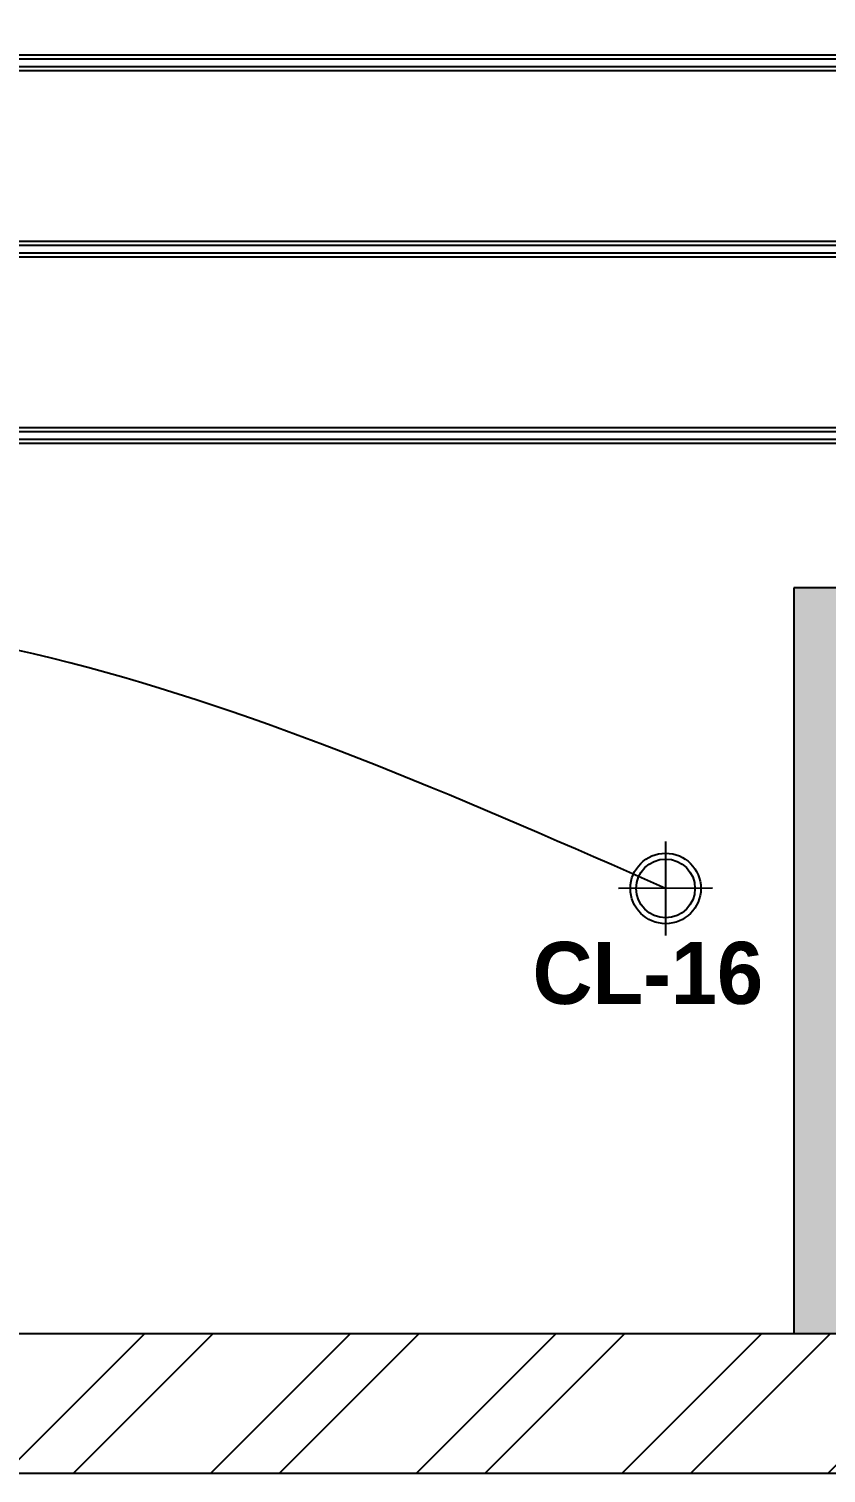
# Model space of a CAD drawing. Header units: inches. Extents: x 9636 to 21597, y -10243 to 557.
# Drawn here: x 13267.9 to 13319.2, y -3764.1 to -3671.1 of the extents above; entities that cross this region are included whole.
import ezdxf

# ---------------------------------------------------------------- set-up
doc = ezdxf.new("R2010")
doc.units = ezdxf.units.IN
doc.header["$MEASUREMENT"] = 0
doc.layers.add('IEL-HATCH-002', color=7, linetype='Continuous')
doc.styles.add('HEMI', font='stylu.ttf')

# ---------------------------------------------------------------- blocks, each defined once
blk = doc.blocks.new('qwff')
at = {"layer": 'IEL-HATCH-002', "true_color": 0xf27172, "transparency": 33554687}
h = blk.add_hatch(dxfattribs=at)
h.set_pattern_fill('ANSI32', color=11, scale=25)
h.set_pattern_definition([(45, (-2872.014, 157.3), (-6.629126, 6.629126), []), (45, (-2867.594, 157.3), (-6.629126, 6.629126), [])])
h.paths.add_polyline_path([(16312.975, -2094.847), (16303.975, -2094.847), (16303.975, -2247.976), (16312.975, -2247.976)])
h.paths.add_polyline_path([(16303.975, -2064.847), (16312.975, -2064.847), (16312.975, -2059.976), (16905.975, -2059.976), (16905.975, -2223.976), (16739.975, -2223.976), (16739.975, -2175.976), (16730.975, -2175.976), (16730.975, -2223.976), (16682.975, -2223.976), (16496.824, -2223.976), (16496.824, -2232.976), (16914.975, -2232.976), (16914.975, -2223.976), (16914.975, -2050.976), (16303.975, -2050.976)])
for p, q in [((16354.975, -2223.976), (16730.975, -2223.976)), ((16354.975, -2232.976), (16914.975, -2232.976))]:
    blk.add_line(p, q)
blk = doc.blocks.new('ger')
at = {"color": 5}
for p, q in [((6473.06, -970.68), (6473.07, -978.68)), ((6469.07, -974.68), (6477.07, -974.68))]:
    blk.add_line(p, q, dxfattribs=at)
for radius in [3, 2.5]:
    blk.add_circle((6473.07, -974.68), radius, dxfattribs=at)
blk = doc.blocks.new('THT')
at = {"color": 18, "true_color": 0x000000}
for p, q in [((16408.975, -2141.651), (16730.975, -2141.651)), ((16408.975, -2142.651), (16730.975, -2142.651)), ((16408.975, -2153.651), (16730.975, -2153.651)), ((16408.975, -2154.651), (16730.975, -2154.651)), ((16408.975, -2165.651), (16730.975, -2165.651)), ((16408.975, -2166.651), (16730.975, -2166.651))]:
    blk.add_line(p, q, dxfattribs=at)
at = {"color": 41, "true_color": 0xf4ee51}
for p, q in [((16408.975, -2141.901), (16730.975, -2141.901)), ((16408.975, -2142.401), (16730.975, -2142.401)), ((16408.975, -2153.901), (16730.975, -2153.901)), ((16408.975, -2154.401), (16730.975, -2154.401)), ((16408.975, -2165.901), (16730.975, -2165.901)), ((16408.975, -2166.401), (16730.975, -2166.401))]:
    blk.add_line(p, q, dxfattribs=at)
blk.add_blockref('qwff', (0, 0))
at = {"xscale": 0.7567862946407661, "yscale": 0.7567862946407661, "zscale": 0.7567862946407661, "rotation": 270}
blk.add_blockref('ger', (17358.347, 2703.405), dxfattribs=at)
at = {"color": 5, "lineweight": 15, "insert": (16627.387, -2198.764), "char_height": 4, "width": 15.62037, "attachment_point": 3, "rotation": 0.00944, "style": 'HEMI'}
blk.add_mtext('\\pxqc;{\\fStylus BT|b1|i0|c0|p34;CL-16}', dxfattribs=at)

msp = doc.modelspace()

# ---------------------------------------------------------------- hatches: boundary and pattern name
at = {"layer": 'IEL-HATCH-002', "true_color": 0xbf9e7d, "transparency": 33554687}
h = msp.add_hatch(color=33, dxfattribs=at)
h.dxf.hatch_style = 1
h.paths.add_polyline_path([(13320.15, -3710.092), (13317.15, -3710.092), (13317.15, -3755.092), (13320.15, -3755.092), (13320.15, -3752.746)])
h.paths.add_polyline_path([(13329.15, -3707.092), (13317.15, -3707.092), (13317.15, -3710.092), (13329.15, -3710.092)])
h.paths.add_polyline_path([(13419.15, -3707.092), (13407.496, -3707.092), (13407.496, -3710.092), (13419.15, -3710.092)])
h.paths.add_polyline_path([(13371.15, -3707.092), (13368.15, -3707.092), (13368.15, -3710.759), (13368.15, -3755.092), (13371.15, -3755.092)])

# ---------------------------------------------------------------- linework, layer by layer
for p, q in [((13329.15, -3707.092), (13317.15, -3707.092)), ((13317.15, -3707.092), (13317.15, -3755.092))]:
    msp.add_line(p, q)
at = {"color": 114, "true_color": 0x139b48}
msp.add_spline([(13308.898, -3726.439), (13234.32, -3710.745), (13207.565, -3726.439), (13196.575, -3750.508)], degree=3, dxfattribs=at)

# ---------------------------------------------------------------- block references
msp.add_blockref('THT', (-3311.825, -1531.116))

doc.saveas('drawing.dxf')
